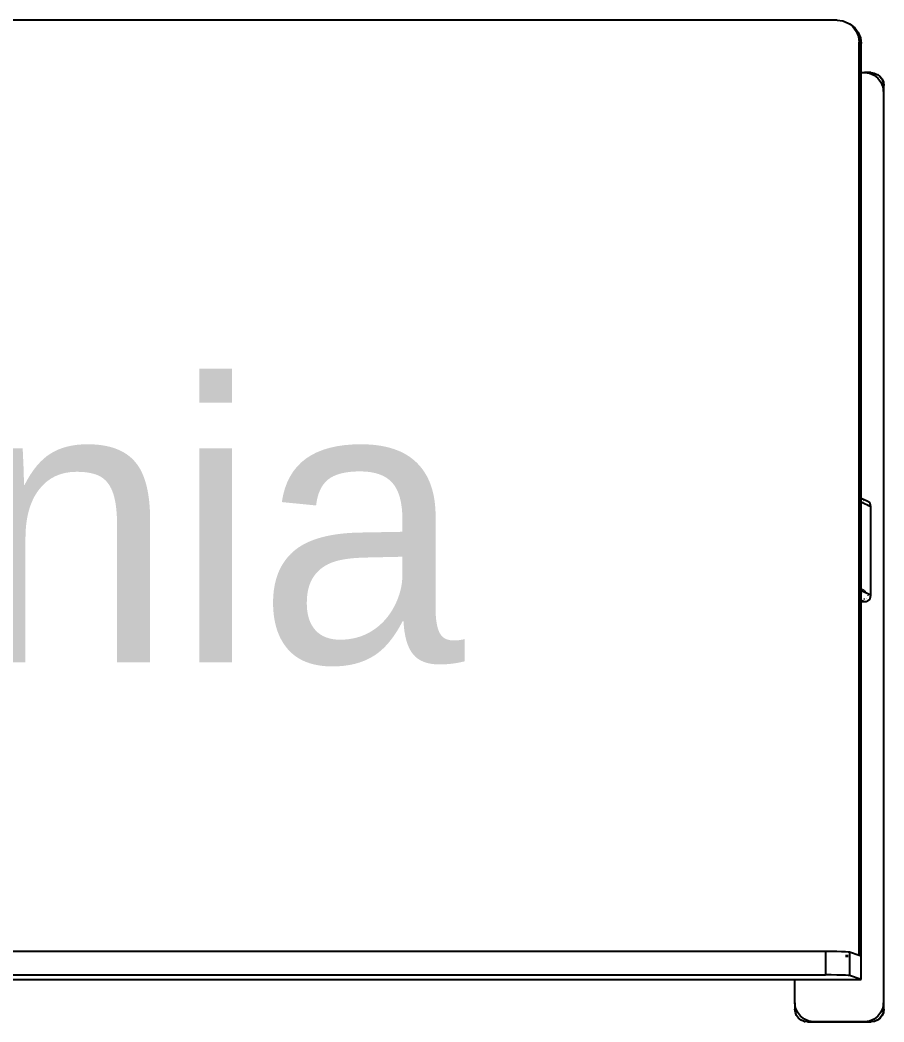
# Model space of a CAD drawing. Extents: x -4.2 to 4.2, y -5.7 to 5.7.
# Drawn here: x -2.51 to -1.984, y 0.658 to 1.269 of the extents above; entities that cross this region are included whole.
import ezdxf

# ---------------------------------------------------------------- set-up
doc = ezdxf.new("R2010")
doc.units = 0
doc.layers.get('0').update_dxf_attribs({"linetype": 'CONTINUOUS'})

msp = doc.modelspace()

# ---------------------------------------------------------------- linework, layer by layer
for p, q in [((-2.0127, 1.26868), (-2.95934, 1.26868)), ((-2.0127, 1.26868), (-2.00922, 1.26822)), ((-2.00922, 1.26822), (-2.00596, 1.26686)), ((-2.00596, 1.26686), (-2.00471, 1.26608)), ((-2.00596, 1.26686), (-2.00519, 1.26628)), ((-2.00519, 1.26628), (-2.00471, 1.26608)), ((-2.00519, 1.26628), (-2.00317, 1.26473)), ((-2.00471, 1.26608), (-2.00192, 1.26394)), ((-2.00317, 1.26473), (-2.00103, 1.26194)), ((-2.00192, 1.26394), (-1.99978, 1.26115)), ((-2.00103, 1.26194), (-1.99968, 1.25869)), ((-1.99978, 1.26115), (-1.99844, 1.25791)), ((-1.99968, 1.25869), (-1.99923, 1.25521)), ((-1.99844, 1.25791), (-1.99798, 1.25443)), ((-1.99924, 1.23662), (-1.99923, 1.25521)), ((-1.99923, 1.25521), (-1.99798, 1.25443)), ((-1.99798, 1.23662), (-1.99798, 1.25443)), ((-1.99924, 1.23662), (-1.99798, 1.23662)), ((-1.99924, 0.978), (-1.99924, 1.23662)), ((-1.99798, 1.23662), (-1.99596, 1.23662)), ((-1.99798, 0.97739), (-1.99798, 1.23662)), ((-1.99596, 1.23662), (-1.99297, 1.23623)), ((-1.99211, 1.23662), (-1.99596, 1.23662)), ((-1.99297, 1.23623), (-1.99018, 1.23507)), ((-1.99211, 1.23662), (-1.99011, 1.23636)), ((-1.99018, 1.23507), (-1.98778, 1.23323)), ((-1.99011, 1.23636), (-1.98825, 1.23559)), ((-1.98825, 1.23559), (-1.98798, 1.23542)), ((-1.98798, 1.23542), (-1.98666, 1.23436)), ((-1.98778, 1.23323), (-1.98595, 1.23084)), ((-1.98666, 1.23436), (-1.98543, 1.23277)), ((-1.98666, 1.23436), (-1.98639, 1.2342)), ((-1.98639, 1.2342), (-1.98516, 1.2326)), ((-1.98595, 1.23084), (-1.98479, 1.22805)), ((-1.98543, 1.23277), (-1.98466, 1.23091)), ((-1.98516, 1.2326), (-1.98439, 1.23074)), ((-1.98479, 1.22805), (-1.9844, 1.22505)), ((-1.98466, 1.23091), (-1.9844, 1.22891)), ((-1.9844, 1.22891), (-1.98413, 1.22874)), ((-1.9844, 1.22692), (-1.9844, 1.22891)), ((-1.98439, 1.23074), (-1.98413, 1.22874)), ((-1.98413, 1.22489), (-1.98413, 1.22874)), ((-1.98413, 1.22489), (-1.9844, 1.22692)), ((-1.9844, 1.22505), (-1.9844, 1.22692)), ((-1.9844, 1.22505), (-1.98413, 1.22489)), ((-1.9844, 1.22505), (-1.9844, 0.66983)), ((-1.98413, 0.66974), (-1.98413, 1.22489)), ((-1.99924, 0.978), (-1.99798, 0.97739)), ((-1.99924, 0.9756), (-1.99924, 0.978)), ((-1.99798, 0.97739), (-1.99404, 0.97546)), ((-1.99798, 0.97498), (-1.99798, 0.97739)), ((-1.99798, 0.97498), (-1.99924, 0.9756)), ((-1.99924, 0.92142), (-1.99924, 0.9756)), ((-1.99211, 0.97212), (-1.99798, 0.97498)), ((-1.99798, 0.92084), (-1.99798, 0.97498)), ((-1.99645, 0.97597), (-1.99657, 0.97597)), ((-1.99535, 0.97589), (-1.99539, 0.9759)), ((-1.99324, 0.97484), (-1.99404, 0.97546)), ((-1.99393, 0.97264), (-1.99392, 0.97258)), ((-1.99391, 0.97255), (-1.99391, 0.97249)), ((-1.9939, 0.97246), (-1.9939, 0.97241)), ((-1.99363, 0.97255), (-1.99361, 0.97236)), ((-1.99262, 0.97405), (-1.99324, 0.97484)), ((-1.99224, 0.97312), (-1.99262, 0.97405)), ((-1.99211, 0.97212), (-1.99224, 0.97312)), ((-1.99211, 0.91814), (-1.99211, 0.97212)), ((-1.99718, 0.92207), (-1.99747, 0.92169)), ((-1.99716, 0.92211), (-1.99718, 0.92207)), ((-1.99798, 0.92084), (-1.99924, 0.92142)), ((-1.99924, 0.91578), (-1.99924, 0.92142)), ((-1.99924, 0.91578), (-1.99916, 0.91575)), ((-1.99924, 0.91575), (-1.99924, 0.91578)), ((-1.99835, 0.92), (-1.99847, 0.92001)), ((-1.99812, 0.92004), (-1.99835, 0.92)), ((-1.99801, 0.91589), (-1.99818, 0.91589)), ((-1.99807, 0.91982), (-1.99811, 0.91984)), ((-1.99798, 0.91984), (-1.99807, 0.91982)), ((-1.99801, 0.91589), (-1.99798, 0.91984)), ((-1.99798, 0.91521), (-1.99801, 0.91589)), ((-1.99211, 0.91814), (-1.99798, 0.92084)), ((-1.99798, 0.91984), (-1.99798, 0.92084)), ((-1.99782, 0.91989), (-1.99798, 0.91984)), ((-1.99779, 0.91987), (-1.99782, 0.91989)), ((-1.9971, 0.92149), (-1.99713, 0.92146)), ((-1.99682, 0.92184), (-1.9971, 0.92149)), ((-1.99694, 0.91945), (-1.9971, 0.91938)), ((-1.99627, 0.91589), (-1.99641, 0.91589)), ((-1.99611, 0.92128), (-1.99634, 0.92094)), ((-1.99618, 0.91585), (-1.99627, 0.91589)), ((-1.99597, 0.92117), (-1.9962, 0.92085)), ((-1.99594, 0.92115), (-1.99617, 0.92083)), ((-1.99543, 0.92074), (-1.99562, 0.92047)), ((-1.99499, 0.91627), (-1.99503, 0.91624)), ((-1.99469, 0.91613), (-1.99473, 0.9161)), ((-1.99392, 0.91797), (-1.99392, 0.91792)), ((-1.99388, 0.91953), (-1.99388, 0.91931)), ((-1.99362, 0.91782), (-1.99362, 0.91778)), ((-1.99357, 0.91929), (-1.99357, 0.91911)), ((-1.99324, 0.91541), (-1.99262, 0.91621)), ((-1.99262, 0.91621), (-1.99224, 0.91714)), ((-1.99224, 0.91714), (-1.99211, 0.91814)), ((-1.99916, 0.91575), (-1.99924, 0.91575)), ((-1.99924, 0.91428), (-1.99924, 0.91575)), ((-1.99924, 0.91428), (-1.99798, 0.91428)), ((-1.99923, 0.69863), (-1.99924, 0.91428)), ((-1.99904, 0.91575), (-1.99916, 0.91575)), ((-1.99916, 0.91575), (-1.99798, 0.91521)), ((-1.99798, 0.91521), (-1.99596, 0.91428)), ((-1.99798, 0.91428), (-1.99798, 0.91521)), ((-1.99798, 0.91428), (-1.99596, 0.91428)), ((-1.99798, 0.69819), (-1.99798, 0.91428)), ((-1.99773, 0.91575), (-1.99788, 0.91575)), ((-1.99598, 0.91575), (-1.9961, 0.91575)), ((-1.99596, 0.91428), (-1.99497, 0.91441)), ((-1.99497, 0.91441), (-1.99404, 0.9148)), ((-1.99404, 0.9148), (-1.99324, 0.91541)), ((-2.01982, 0.7011), (-3.10514, 0.7011)), ((-2.01628, 0.70109), (-2.01982, 0.7011)), ((-2.01982, 0.7011), (-2.01982, 0.6868)), ((-2.0129, 0.70105), (-2.01628, 0.70109)), ((-2.00992, 0.70098), (-2.0129, 0.70105)), ((-2.00753, 0.7009), (-2.00992, 0.70098)), ((-2.00589, 0.7008), (-2.00753, 0.7009)), ((-2.00753, 0.69863), (-2.00589, 0.69863)), ((-2.00753, 0.69819), (-2.00589, 0.69819)), ((-2.00513, 0.70069), (-2.00589, 0.7008)), ((-2.00513, 0.70069), (-2.00513, 0.6864)), ((-1.99923, 0.69863), (-2.00513, 0.70069)), ((-1.99798, 0.69819), (-1.99923, 0.69863)), ((-1.99798, 0.68395), (-1.99798, 0.69819)), ((-3.10514, 0.6868), (-2.01982, 0.6868)), ((-2.92558, 0.68395), (-2.03838, 0.68395)), ((-2.03838, 0.66983), (-2.03838, 0.68395)), ((-2.03838, 0.68395), (-1.99798, 0.68395)), ((-2.01628, 0.68679), (-2.01982, 0.6868)), ((-2.0129, 0.68675), (-2.01628, 0.68679)), ((-2.00992, 0.68668), (-2.0129, 0.68675)), ((-2.00753, 0.6866), (-2.00992, 0.68668)), ((-2.00589, 0.6865), (-2.00753, 0.6866)), ((-2.00513, 0.6864), (-2.00589, 0.6865)), ((-1.99798, 0.68395), (-2.00513, 0.6864)), ((-2.03798, 0.66683), (-2.03838, 0.66983)), ((-2.03838, 0.66983), (-2.03838, 0.66597)), ((-2.03811, 0.66398), (-2.03838, 0.66597)), ((-2.03683, 0.66404), (-2.03798, 0.66683)), ((-1.98479, 0.66683), (-1.98595, 0.66404)), ((-1.9844, 0.66983), (-1.98479, 0.66683)), ((-1.9844, 0.66597), (-1.98466, 0.66398)), ((-1.98413, 0.66974), (-1.9844, 0.66983)), ((-1.9844, 0.66771), (-1.9844, 0.66983)), ((-1.9844, 0.66771), (-1.98413, 0.66974)), ((-1.9844, 0.66597), (-1.9844, 0.66771)), ((-1.9844, 0.66597), (-1.98413, 0.66588)), ((-1.98413, 0.66588), (-1.98439, 0.66389)), ((-1.98413, 0.66588), (-1.98413, 0.66974)), ((-2.03734, 0.66212), (-2.03811, 0.66398)), ((-2.03612, 0.66052), (-2.03734, 0.66212)), ((-2.03499, 0.66165), (-2.03683, 0.66404)), ((-2.03452, 0.65929), (-2.03612, 0.66052)), ((-2.03259, 0.65981), (-2.03499, 0.66165)), ((-2.0298, 0.65866), (-2.03259, 0.65981)), ((-1.99018, 0.65981), (-1.99297, 0.65866)), ((-1.98778, 0.66165), (-1.99018, 0.65981)), ((-1.98666, 0.66052), (-1.98825, 0.65929)), ((-1.98639, 0.66043), (-1.98798, 0.65921)), ((-1.98595, 0.66404), (-1.98778, 0.66165)), ((-1.98543, 0.66212), (-1.98666, 0.66052)), ((-1.98516, 0.66203), (-1.98639, 0.66043)), ((-1.98466, 0.66398), (-1.98543, 0.66212)), ((-1.98439, 0.66389), (-1.98516, 0.66203)), ((-2.03266, 0.65852), (-2.03452, 0.65929)), ((-2.03067, 0.65826), (-2.03266, 0.65852)), ((-2.03266, 0.65852), (-2.03239, 0.65844)), ((-2.03039, 0.65817), (-2.03239, 0.65844)), ((-2.03067, 0.65826), (-2.03039, 0.65817)), ((-2.03067, 0.65826), (-2.02681, 0.65826)), ((-2.03039, 0.65817), (-2.02654, 0.65817)), ((-2.02681, 0.65826), (-2.0298, 0.65866)), ((-1.99596, 0.65826), (-2.02681, 0.65826)), ((-2.02681, 0.65826), (-2.02654, 0.65817)), ((-2.02654, 0.65817), (-1.99569, 0.65817)), ((-1.99297, 0.65866), (-1.99596, 0.65826)), ((-1.99596, 0.65826), (-1.99569, 0.65817)), ((-1.99596, 0.65826), (-1.99211, 0.65826)), ((-1.99569, 0.65817), (-1.99184, 0.65817)), ((-1.99011, 0.65852), (-1.99211, 0.65826)), ((-1.99211, 0.65826), (-1.99184, 0.65817)), ((-1.98984, 0.65844), (-1.99184, 0.65817)), ((-1.98825, 0.65929), (-1.99011, 0.65852)), ((-1.98798, 0.65921), (-1.98984, 0.65844))]:
    msp.add_line(p, q)

# ---------------------------------------------------------------- texts
msp.add_text('Stefania', height=0.17).set_placement((-3.07369, 0.87722))

doc.saveas('drawing.dxf')
